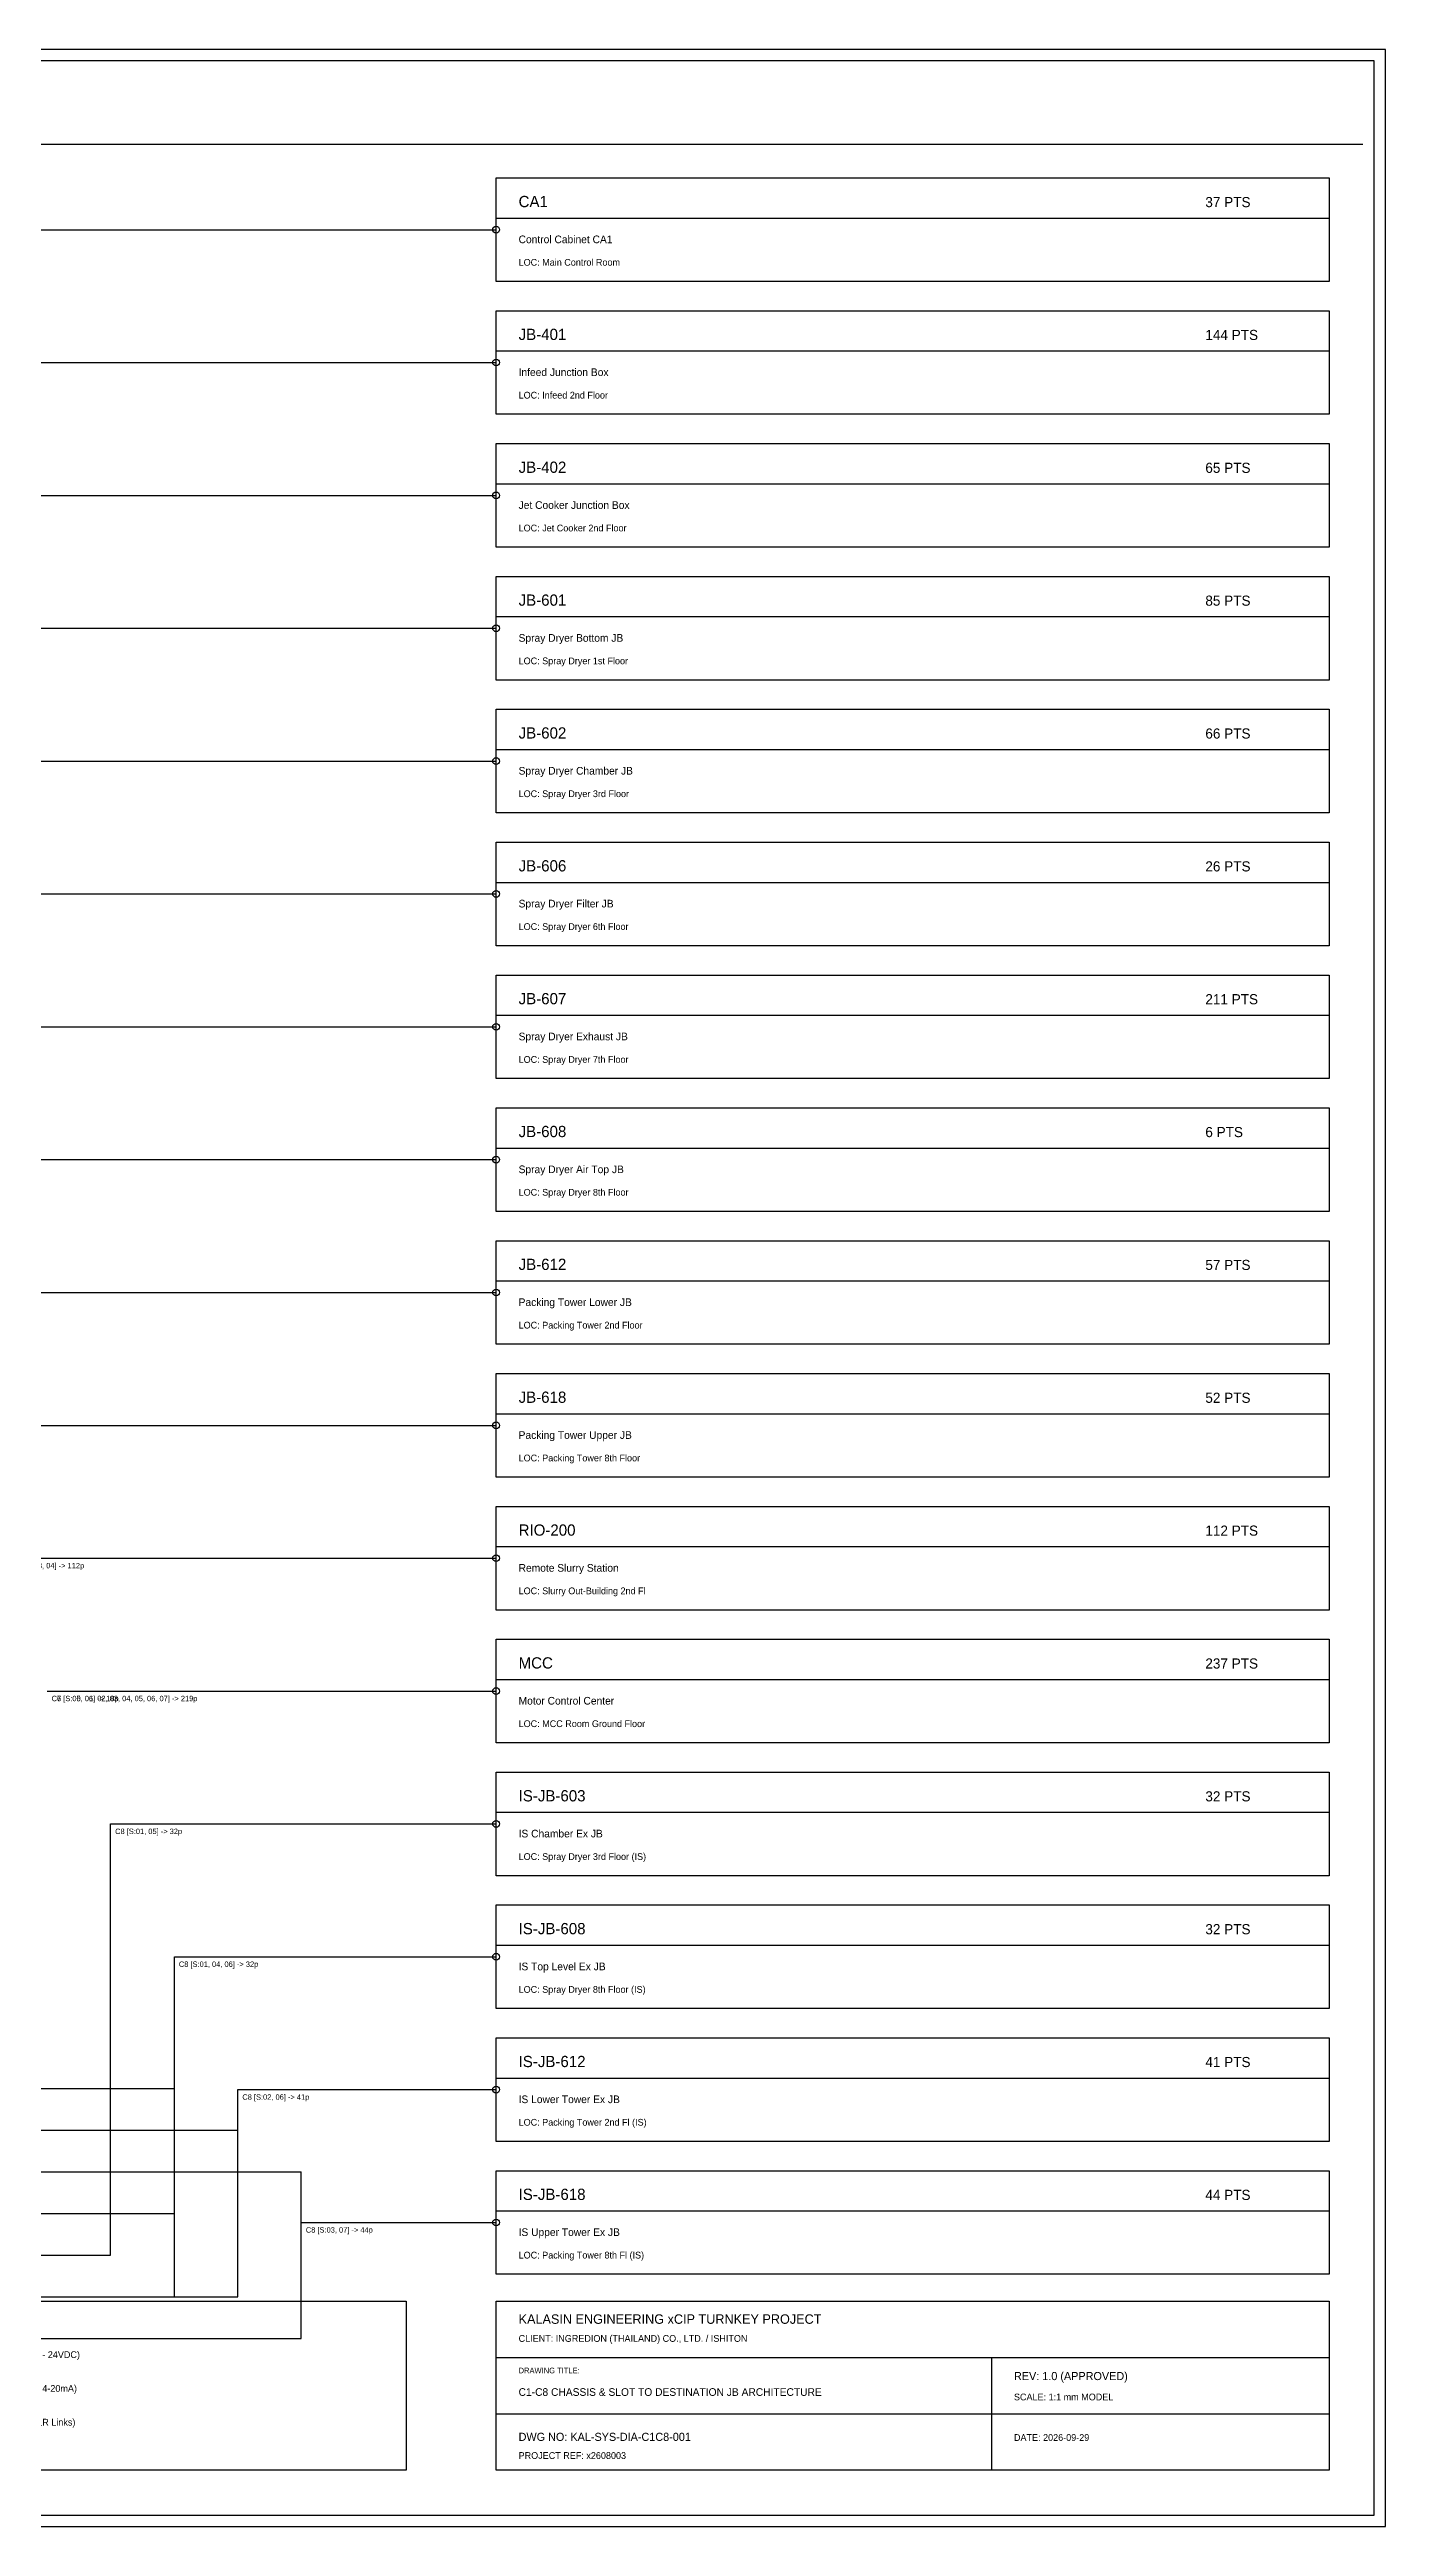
# Model space of a CAD drawing. Header units: millimetres. Extents: x 25 to 1775, y 25 to 1125.
# Drawn here: x 1182 to 1775, y 25 to 1125 of the extents above; entities that cross this region are included whole.
import ezdxf

# ---------------------------------------------------------------- set-up
doc = ezdxf.new("R2010")
doc.units = ezdxf.units.MM
for name, color, linetype in [('0_BORDER', 7, 'Continuous'), ('0_TITLE_BLOCK', 4, 'Continuous'), ('DEST_FRAME', 3, 'Continuous'), ('ROUTING_AI', 1, 'Continuous'), ('ROUTING_AO', 6, 'Continuous'), ('ROUTING_BUS', 5, 'Continuous'), ('ROUTING_DI', 4, 'Continuous'), ('ROUTING_DO', 2, 'Continuous'), ('ROUTING_ETH', 8, 'Continuous'), ('TEXT_ANNOT', 8, 'Continuous'), ('TEXT_MAIN', 7, 'Continuous'), ('TEXT_SUB', 4, 'Continuous'), ('TITLE_TEXT', 2, 'Continuous')]:
    doc.layers.add(name, color=color, linetype=linetype)

msp = doc.modelspace()

# ---------------------------------------------------------------- linework, layer by layer
at = {"layer": '0_BORDER'}
msp.add_line((35, 1083), (1765, 1083), dxfattribs=at)
for points in [[(25, 25), (1775, 25), (1775, 1125), (25, 1125)], [(30, 30), (1770, 30), (1770, 1120), (30, 1120)], [(860, 125), (1340, 125), (1340, 50), (860, 50)], [(1380, 125), (1750, 125), (1750, 50), (1380, 50)]]:
    msp.add_lwpolyline(points, close=True, dxfattribs=at)
at = {"layer": '0_TITLE_BLOCK'}
for p, q in [((1380, 100), (1750, 100)), ((1600, 100), (1600, 50)), ((1380, 75), (1750, 75))]:
    msp.add_line(p, q, dxfattribs=at)
for points in [[(1380, 1068), (1750, 1068), (1750, 1050), (1380, 1050)], [(1380, 1009), (1750, 1009), (1750, 991), (1380, 991)], [(1380, 950), (1750, 950), (1750, 932), (1380, 932)], [(1380, 891), (1750, 891), (1750, 873), (1380, 873)], [(1380, 832), (1750, 832), (1750, 814), (1380, 814)], [(1380, 773), (1750, 773), (1750, 755), (1380, 755)], [(1380, 714), (1750, 714), (1750, 696), (1380, 696)], [(1380, 655), (1750, 655), (1750, 637), (1380, 637)], [(1380, 596), (1750, 596), (1750, 578), (1380, 578)], [(1380, 537), (1750, 537), (1750, 519), (1380, 519)], [(1380, 478), (1750, 478), (1750, 460), (1380, 460)], [(1380, 419), (1750, 419), (1750, 401), (1380, 401)], [(1380, 360), (1750, 360), (1750, 342), (1380, 342)], [(1380, 301), (1750, 301), (1750, 283), (1380, 283)], [(1380, 242), (1750, 242), (1750, 224), (1380, 224)], [(1380, 183), (1750, 183), (1750, 165), (1380, 165)]]:
    msp.add_lwpolyline(points, close=True, dxfattribs=at)
at = {"layer": 'DEST_FRAME'}
for points in [[(1380, 1068), (1750, 1068), (1750, 1022), (1380, 1022)], [(1380, 1009), (1750, 1009), (1750, 963), (1380, 963)], [(1380, 950), (1750, 950), (1750, 904), (1380, 904)], [(1380, 891), (1750, 891), (1750, 845), (1380, 845)], [(1380, 832), (1750, 832), (1750, 786), (1380, 786)], [(1380, 773), (1750, 773), (1750, 727), (1380, 727)], [(1380, 714), (1750, 714), (1750, 668), (1380, 668)], [(1380, 655), (1750, 655), (1750, 609), (1380, 609)], [(1380, 596), (1750, 596), (1750, 550), (1380, 550)], [(1380, 537), (1750, 537), (1750, 491), (1380, 491)], [(1380, 478), (1750, 478), (1750, 432), (1380, 432)], [(1380, 419), (1750, 419), (1750, 373), (1380, 373)], [(1380, 360), (1750, 360), (1750, 314), (1380, 314)], [(1380, 301), (1750, 301), (1750, 255), (1380, 255)], [(1380, 242), (1750, 242), (1750, 196), (1380, 196)], [(1380, 183), (1750, 183), (1750, 137), (1380, 137)]]:
    msp.add_lwpolyline(points, close=True, dxfattribs=at)
at = {"layer": 'ROUTING_AI'}
for points in [[(982.9, 809), (1380, 809)], [(1039.4, 691), (1380, 691)], [(1067.6, 632), (1380, 632)]]:
    msp.add_lwpolyline(points, dxfattribs=at)
for centre in [(1380, 809), (1380, 691), (1380, 632)]:
    msp.add_circle(centre, 1.5, dxfattribs=at)
at = {"layer": 'ROUTING_AO'}
msp.add_lwpolyline([(926.5, 927), (1380, 927)], dxfattribs=at)
msp.add_circle((1380, 927), 1.5, dxfattribs=at)
at = {"layer": 'ROUTING_BUS'}
for points in [[(1039.4, 691), (1380, 691)], [(1095.9, 573), (1380, 573)]]:
    msp.add_lwpolyline(points, dxfattribs=at)
for centre in [(1380, 691), (1380, 573)]:
    msp.add_circle(centre, 1.5, dxfattribs=at)
at = {"layer": 'ROUTING_DI'}
for points in [[(898.2, 986), (1380, 986)], [(926.5, 927), (1380, 927)], [(954.7, 868), (1380, 868)], [(954.7, 868), (1380, 868)], [(982.9, 809), (1380, 809)], [(1011.2, 750), (1380, 750)], [(1039.4, 691), (1380, 691)], [(1095.9, 573), (1380, 573)], [(1124.1, 514), (1380, 514)], [(1152.4, 455), (1380, 455)], [(1180.6, 396), (1380, 396)], [(1208.8, 145.5), (1208.8, 337)], [(1208.8, 337), (1380, 337)], [(1237.1, 127), (1237.1, 278)], [(1237.1, 278), (1380, 278)], [(806, 219.5), (1208.8, 219.5)], [(806, 219.5), (1237.1, 219.5)], [(1265.3, 127), (1265.3, 219)], [(1265.3, 219), (1380, 219)], [(806, 201), (1265.3, 201)], [(806, 182.5), (1293.5, 182.5)], [(1293.5, 108.5), (1293.5, 182.5)], [(806, 164), (1237.1, 164)], [(1293.5, 160), (1380, 160)], [(806, 145.5), (1208.8, 145.5)], [(806, 127), (1237.1, 127)], [(806, 127), (1265.3, 127)], [(806, 108.5), (1293.5, 108.5)]]:
    msp.add_lwpolyline(points, dxfattribs=at)
for centre in [(1380, 986), (1380, 927), (1380, 868), (1380, 868), (1380, 809), (1380, 750), (1380, 691), (1380, 573), (1380, 514), (1380, 455), (1380, 396), (1380, 337), (1380, 278), (1380, 219), (1380, 160)]:
    msp.add_circle(centre, 1.5, dxfattribs=at)
at = {"layer": 'ROUTING_DO'}
msp.add_lwpolyline([(1180.6, 396), (1380, 396)], dxfattribs=at)
msp.add_circle((1380, 396), 1.5, dxfattribs=at)
at = {"layer": 'ROUTING_ETH'}
msp.add_lwpolyline([(870, 1045), (1380, 1045)], dxfattribs=at)
msp.add_lwpolyline([(870, 1045), (1380, 1045)], dxfattribs=at)
msp.add_lwpolyline([(870, 1045), (1380, 1045)], dxfattribs=at)
msp.add_lwpolyline([(870, 1045), (1380, 1045)], dxfattribs=at)
msp.add_lwpolyline([(870, 1045), (1380, 1045)], dxfattribs=at)
msp.add_circle((1380, 1045), 1.5, dxfattribs=at)
msp.add_circle((1380, 1045), 1.5, dxfattribs=at)
msp.add_circle((1380, 1045), 1.5, dxfattribs=at)
msp.add_circle((1380, 1045), 1.5, dxfattribs=at)
msp.add_circle((1380, 1045), 1.5, dxfattribs=at)

# ---------------------------------------------------------------- texts
at = {"layer": 'TEXT_ANNOT'}
for s, height, p in [('C5 [S:01, 02, 03, 04] -> 112p', 2.4, (1154.4, 450.5)), ('C6 [S:05, 06] -> 18p', 2.4, (1182.6, 391.5)), ('C7 [S:00, 01, 02, 03, 04, 05, 06, 07] -> 219p', 2.4, (1182.6, 391.5)), ('C8 [S:01, 05] -> 32p', 2.4, (1210.8, 332.5)), ('C8 [S:01, 04, 06] -> 32p', 2.4, (1239.1, 273.5)), ('C8 [S:02, 06] -> 41p', 2.4, (1267.3, 214.5)), ('C8 [S:03, 07] -> 44p', 2.4, (1295.5, 155.5)), ('DRAWING TITLE:', 2.5, (1390, 93))]:
    msp.add_text(s, height=height, dxfattribs=at).set_placement(p)
at = {"layer": 'TEXT_MAIN'}
for s, height, p in [('37 PTS', 4.5, (1695, 1055)), ('Control Cabinet CA1', 3.4, (1390, 1039)), ('144 PTS', 4.5, (1695, 996)), ('Infeed Junction Box', 3.4, (1390, 980)), ('65 PTS', 4.5, (1695, 937)), ('Jet Cooker Junction Box', 3.4, (1390, 921)), ('85 PTS', 4.5, (1695, 878)), ('Spray Dryer Bottom JB', 3.4, (1390, 862)), ('66 PTS', 4.5, (1695, 819)), ('Spray Dryer Chamber JB', 3.4, (1390, 803)), ('26 PTS', 4.5, (1695, 760)), ('Spray Dryer Filter JB', 3.4, (1390, 744)), ('211 PTS', 4.5, (1695, 701)), ('Spray Dryer Exhaust JB', 3.4, (1390, 685)), ('6 PTS', 4.5, (1695, 642)), ('Spray Dryer Air Top JB', 3.4, (1390, 626)), ('57 PTS', 4.5, (1695, 583)), ('Packing Tower Lower JB', 3.4, (1390, 567)), ('52 PTS', 4.5, (1695, 524)), ('Packing Tower Upper JB', 3.4, (1390, 508)), ('112 PTS', 4.5, (1695, 465)), ('Remote Slurry Station', 3.4, (1390, 449)), ('237 PTS', 4.5, (1695, 406)), ('Motor Control Center', 3.4, (1390, 390)), ('32 PTS', 4.5, (1695, 347)), ('IS Chamber Ex JB', 3.4, (1390, 331)), ('32 PTS', 4.5, (1695, 288)), ('IS Top Level Ex JB', 3.4, (1390, 272)), ('41 PTS', 4.5, (1695, 229)), ('IS Lower Tower Ex JB', 3.4, (1390, 213)), ('44 PTS', 4.5, (1695, 170)), ('IS Upper Tower Ex JB', 3.4, (1390, 154)), ('DO (Discrete Output - 24VDC)', 3, (1141, 99.8)), ('AO (Analog Output - 4-20mA)', 3, (1141, 84.8)), ('C1-C8 CHASSIS & SLOT TO DESTINATION JB ARCHITECTURE', 3.4, (1390, 83)), ('SCALE: 1:1 mm MODEL', 3, (1610, 81)), ('ETH (EtherNet/IP DLR Links)', 3, (1141, 69.8))]:
    msp.add_text(s, height=height, dxfattribs=at).set_placement(p)
at = {"layer": 'TEXT_SUB'}
for s, p in [('LOC: Main Control Room', (1390, 1029)), ('LOC: Infeed 2nd Floor', (1390, 970)), ('LOC: Jet Cooker 2nd Floor', (1390, 911)), ('LOC: Spray Dryer 1st Floor', (1390, 852)), ('LOC: Spray Dryer 3rd Floor', (1390, 793)), ('LOC: Spray Dryer 6th Floor', (1390, 734)), ('LOC: Spray Dryer 7th Floor', (1390, 675)), ('LOC: Spray Dryer 8th Floor', (1390, 616)), ('LOC: Packing Tower 2nd Floor', (1390, 557)), ('LOC: Packing Tower 8th Floor', (1390, 498)), ('LOC: Slurry Out-Building 2nd Fl', (1390, 439)), ('LOC: MCC Room Ground Floor', (1390, 380)), ('LOC: Spray Dryer 3rd Floor (IS)', (1390, 321)), ('LOC: Spray Dryer 8th Floor (IS)', (1390, 262)), ('LOC: Packing Tower 2nd Fl (IS)', (1390, 203)), ('LOC: Packing Tower 8th Fl (IS)', (1390, 144)), ('CLIENT: INGREDION (THAILAND) CO., LTD. / ISHITON', (1390, 107)), ('DATE: 2026-09-29', (1610, 63)), ('PROJECT REF: x2608003', (1390, 55))]:
    msp.add_text(s, height=3, dxfattribs=at).set_placement(p)
at = {"layer": 'TITLE_TEXT'}
for s, height, p in [('CA1', 5, (1390, 1055)), ('JB-401', 5, (1390, 996)), ('JB-402', 5, (1390, 937)), ('JB-601', 5, (1390, 878)), ('JB-602', 5, (1390, 819)), ('JB-606', 5, (1390, 760)), ('JB-607', 5, (1390, 701)), ('JB-608', 5, (1390, 642)), ('JB-612', 5, (1390, 583)), ('JB-618', 5, (1390, 524)), ('RIO-200', 5, (1390, 465)), ('MCC', 5, (1390, 406)), ('IS-JB-603', 5, (1390, 347)), ('IS-JB-608', 5, (1390, 288)), ('IS-JB-612', 5, (1390, 229)), ('IS-JB-618', 5, (1390, 170)), ('KALASIN ENGINEERING xCIP TURNKEY PROJECT', 4.2, (1390, 115)), ('REV: 1.0 (APPROVED)', 3.6, (1610, 90)), ('DWG NO: KAL-SYS-DIA-C1C8-001', 3.6, (1390, 63))]:
    msp.add_text(s, height=height, dxfattribs=at).set_placement(p)

doc.saveas('drawing.dxf')
